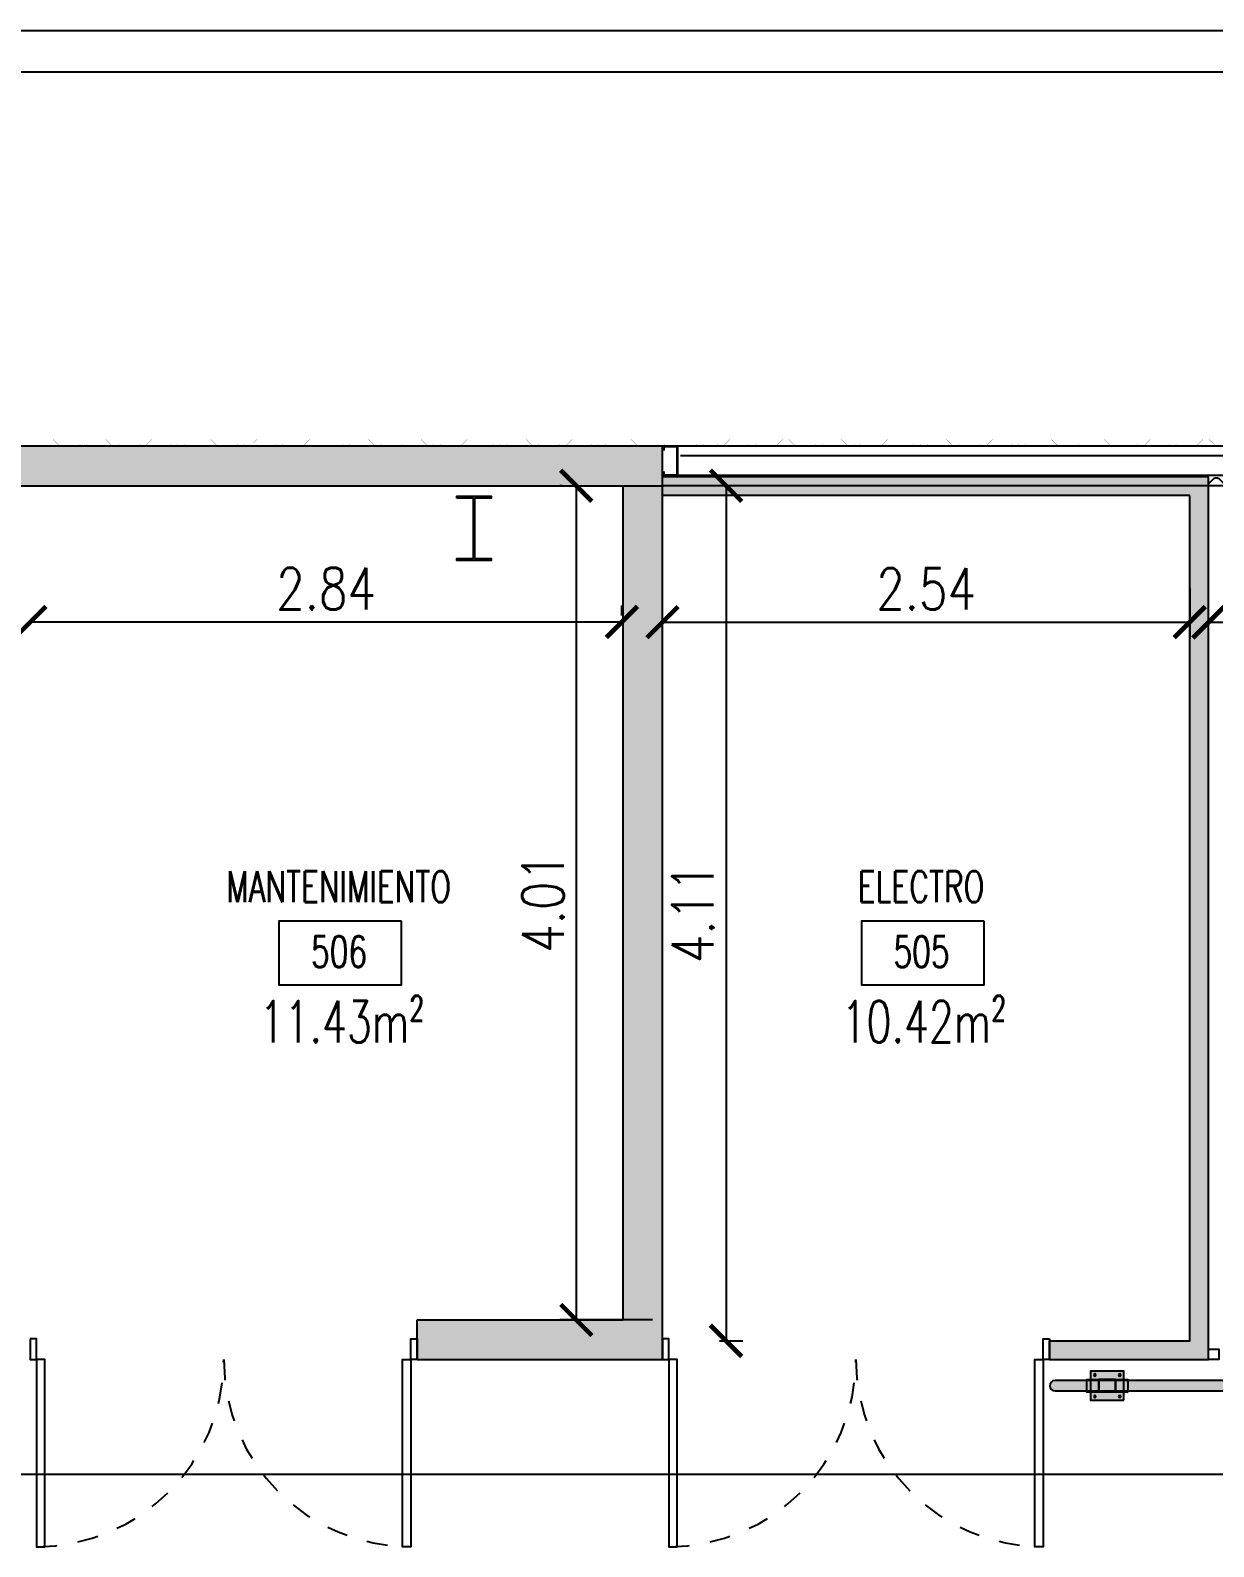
# Model space of a CAD drawing. Header units: millimetres. Extents: x -129 to 3172, y -143 to 919.
# Drawn here: x -44.57 to -38.88, y 36.49 to 43.78 of the extents above; entities that cross this region are included whole.
import ezdxf
from ezdxf.enums import TextEntityAlignment as Align

# ---------------------------------------------------------------- set-up
doc = ezdxf.new("R2010")
doc.units = ezdxf.units.MM
doc.header["$LTSCALE"] = 0.1
doc.linetypes.add('DASHED', pattern=[0.75, 0.5, -0.25])
doc.linetypes.add('HIDDEN', pattern=[9.525, 6.35, -3.175])
for name, color, linetype in [('A-CHAPA ACANALADA', 8, 'Continuous'), ('A-CHAPA TRAPEZOIDAL', 3, 'Continuous'), ('A-MURO BLOCK', 4, 'Continuous'), ('A-TABIQUE PRY', 2, 'Continuous'), ('A-VISTAS', 251, 'Continuous'), ('C-METALICA', 8, 'Continuous'), ('D-PARACHOQUE', 8, 'Continuous'), ('H-HATCH MURO', 252, 'Continuous'), ('MET-COLUMNA METALICA', 3, 'Continuous'), ('MET-CORREAS DE CV', 1, 'Continuous'), ('MET-LANA VIDRIO', 8, 'Continuous'), ('R-CUADRO REF', 1, 'Continuous'), ('R-NOMBRE LOCAL', 7, 'Continuous'), ('RLV-CORDONES', 2, 'Continuous'), ('zA-COTAS', 1, 'Continuous'), ('zA-TXT SUPS', 2, 'Continuous')]:
    doc.layers.add(name, color=color, linetype=linetype)
doc.styles.add('ROMANS', font='ROMANS.SHX', dxfattribs={"width": 0.8, "height": 0.2})
doc.styles.add('VAUX', font='romans.shx', dxfattribs={"width": 0.85})
doc.linetypes.add('REFERENCIAL CORTE TRANSVERSAL WM$0$BATTING', pattern='A,0.00254,-2.54,[134,ltypeshp.shx,S=2.54,R=0,X=-2.54,Y=0],-5.08,[134,ltypeshp.shx,S=2.54,R=180,X=2.54,Y=0],-2.54', length=10.16254)
doc.dimstyles.new('COTA 1-125', dxfattribs={"dimtxt": 0.2, "dimasz": 0.15, "dimexe": 0.08, "dimexo": 0.08, "dimgap": 0.06, "dimtad": 1, "dimzin": 0, "dimdsep": 46, "dimtxsty": 'ROMANS', "dimblk": 'ARCHTICK', "dimcen": 0, "dimclrd": 256, "dimclre": 8, "dimclrt": 3, "dimadec": 0, "dimazin": 0, "dimtfac": 1, "dimtofl": 0, "dimtmove": 0, "dimatfit": 3, "dimldrblk": 'ARCHTICK', "dimfxl": 1, "dimtolj": 1, "dimtzin": 0, "dimlwd": -1, "dimlwe": -1, "dimarcsym": 0})

# ---------------------------------------------------------------- blocks, each defined once
blk = doc.blocks.new('CMETP')
at = {"layer": 'MET-COLUMNA METALICA'}
blk.add_hatch(color=256, dxfattribs=at).paths.add_polyline_path([(-0.0825, 0), (-0.0825, 0.0097), (-0.0073, 0.0097, 0.414214), (-0.0029, 0.0141), (-0.0029, 0.2958, 0.414214), (-0.0073, 0.3002), (-0.0825, 0.3002), (-0.0825, 0.31), (0.0825, 0.31), (0.0825, 0.3002), (0.0073, 0.3002, 0.414214), (0.0029, 0.2958), (0.0029, 0.0141, 0.414214), (0.0073, 0.0097), (0.0825, 0.0097), (0.0825, 0)])
blk.add_lwpolyline([(0.0825, 0.3002), (0.0825, 0.31), (-0.0825, 0.31), (-0.0825, 0.3002), (-0.0073, 0.3002, -0.414214), (-0.0029, 0.2958), (-0.0029, 0.0141, -0.414214), (-0.0073, 0.0097), (-0.0825, 0.0097), (-0.0825, 0), (0.0825, 0), (0.0825, 0.0097), (0.0073, 0.0097, -0.414214), (0.0029, 0.0141), (0.0029, 0.2958, -0.414214), (0.0073, 0.3002)], format="xyb", close=True, dxfattribs=at)
blk = doc.blocks.new('N Local')
at = {"layer": 'R-CUADRO REF'}
blk.add_lwpolyline([(6337.1934, -934.8286), (6337.93, -934.8286), (6337.93, -935.2124), (6337.1934, -935.2124)], close=True, dxfattribs=at)
at = {"layer": 'R-CUADRO REF', "lineweight": 0, "style": 'VAUX', "width": 0.85}
blk.add_attdef('NUMERO', text='', height=0.1823, dxfattribs=at).set_placement((6337.5847, -935.1061), align=Align.CENTER)
at = {"layer": 'R-NOMBRE LOCAL', "lineweight": 0, "style": 'VAUX', "width": 0.85}
for p in [(6337.5718, -934.4549), (6337.5718, -934.7149)]:
    blk.add_attdef('NOMBRE', text='', height=0.1823, dxfattribs=at).set_placement(p, align=Align.CENTER)
blk = doc.blocks.new('P-180')
at = {"layer": 'C-METALICA'}
for points in [[(0.03, 0.1), (0.03, 1), (0.07, 1), (0.07, 0.1)], [(1.83, 0.1), (1.83, 1), (1.79, 1), (1.79, 0.1)], [(0, 0), (0, 0.1), (0.03, 0.1), (0.03, 0)], [(1.86, 0), (1.86, 0.1), (1.83, 0.1), (1.83, 0)]]:
    blk.add_lwpolyline(points, close=True, dxfattribs=at)
at = {"layer": 'C-METALICA', "color": 8, "linetype": 'DASHED'}
for centre, start, end in [((0.03, 0.1), 0, 90), ((1.83, 0.1), 90, 180)]:
    blk.add_arc(centre, 0.9, start, end, dxfattribs=at)
blk = doc.blocks.new('PLT - Parachoque pie')
at = {"layer": 'D-PARACHOQUE'}
blk.add_hatch(color=254, dxfattribs=at).paths.add_polyline_path([(0, 0.16), (0.14, 0.16), (0.14, 0), (0, 0)])
h = blk.add_hatch(color=253, dxfattribs=at)
h.paths.add_polyline_path([(0.041, 0.18), (0.099, 0.18), (0.099, 0.12), (0.041, 0.12)])
h.paths.add_polyline_path([(0.04, 0.12), (0.1, 0.12), (0.1, 0.04), (0.04, 0.04)])
h.paths.add_polyline_path([(0.041, 0.04), (0.099, 0.04), (0.099, -0.02), (0.041, -0.02)])
for points in [[(0, 0.16), (0.14, 0.16), (0.14, 0), (0, 0)], [(0.041, 0.18), (0.099, 0.18), (0.099, 0.12), (0.041, 0.12)], [(0.04, 0.12), (0.1, 0.12), (0.1, 0.04), (0.04, 0.04)], [(0.041, 0.04), (0.099, 0.04), (0.099, -0.02), (0.041, -0.02)]]:
    blk.add_lwpolyline(points, close=True, dxfattribs=at)
for centre in [(0.0184, 0.1398, -0.0122), (0.1216, 0.1398, -0.0122), (0.0184, 0.0202, -0.0122), (0.1216, 0.0202, -0.0122)]:
    blk.add_circle(centre, 0.00498, dxfattribs=at)
blk = doc.blocks.new('_ARCHTICK')
at = {"color": 0, "linetype": 'ByBlock', "const_width": 0.15}
blk.add_lwpolyline([(-0.5, -0.5), (0.5, 0.5)], dxfattribs=at)
blk = doc.blocks.new('*D386')
at = {"layer": 'Defpoints', "color": 0, "transparency": 16777216}
for p in [(-44.5688, 40.933, -0.0219), (-41.7243, 40.933), (-41.7243, 40.8846, 0.0017)]:
    blk.add_point(p, dxfattribs=at)
at = {"layer": 'zA-COTAS', "color": 8, "linetype": 'HIDDEN', "transparency": 16777216}
blk.add_line((-41.7243, 40.9646), (-41.7243, 41.013), dxfattribs=at)
at = {"layer": 'zA-COTAS', "transparency": 16777216}
blk.add_line((-44.5688, 40.933), (-41.7243, 40.933), dxfattribs=at)
at = {"layer": 'zA-COTAS', "transparency": 16777216, "xscale": 0.15, "yscale": 0.15, "zscale": 0.15, "rotation": 180}
blk.add_blockref('_ARCHTICK', (-44.5688, 40.933), dxfattribs=at)
at = {"layer": 'zA-COTAS', "transparency": 16777216, "xscale": 0.15, "yscale": 0.15, "zscale": 0.15}
blk.add_blockref('_ARCHTICK', (-41.7243, 40.933), dxfattribs=at)
at = {"layer": 'zA-COTAS', "color": 3, "transparency": 16777216, "insert": (-43.1465, 41.093), "char_height": 0.2, "attachment_point": 5, "style": 'ROMANS'}
blk.add_mtext('\\A1;2.84', dxfattribs=at)
blk = doc.blocks.new('*D387')
at = {"layer": 'Defpoints', "color": 0, "transparency": 16777216}
for p in [(-38.9938, 41.1778, -0.0132), (-41.5288, 40.9323, -0.0219), (-38.9938, 40.9323)]:
    blk.add_point(p, dxfattribs=at)
at = {"layer": 'zA-COTAS', "color": 8, "linetype": 'HIDDEN', "transparency": 16777216}
blk.add_line((-38.9938, 41.0978), (-38.9938, 40.8523), dxfattribs=at)
at = {"layer": 'zA-COTAS', "transparency": 16777216}
blk.add_line((-41.5288, 40.9323), (-38.9938, 40.9323), dxfattribs=at)
at = {"layer": 'zA-COTAS', "transparency": 16777216, "xscale": 0.15, "yscale": 0.15, "zscale": 0.15, "rotation": 180}
blk.add_blockref('_ARCHTICK', (-41.5288, 40.9323), dxfattribs=at)
at = {"layer": 'zA-COTAS', "transparency": 16777216, "xscale": 0.15, "yscale": 0.15, "zscale": 0.15}
blk.add_blockref('_ARCHTICK', (-38.9938, 40.9323), dxfattribs=at)
at = {"layer": 'zA-COTAS', "color": 3, "transparency": 16777216, "insert": (-40.2613, 41.0923), "char_height": 0.2, "attachment_point": 5, "style": 'ROMANS'}
blk.add_mtext('\\A1;2.54', dxfattribs=at)
blk = doc.blocks.new('*D388')
at = {"layer": 'Defpoints', "color": 0, "transparency": 16777216}
for p in [(-35.3788, 41.5131, -0.0219), (-35.3788, 40.9314), (-38.9038, 40.582, -0.0132)]:
    blk.add_point(p, dxfattribs=at)
at = {"layer": 'zA-COTAS', "color": 8, "linetype": 'HIDDEN', "transparency": 16777216}
for p, q in [((-35.3788, 41.4331), (-35.3788, 40.8514)), ((-38.9038, 40.662), (-38.9038, 41.0114))]:
    blk.add_line(p, q, dxfattribs=at)
at = {"layer": 'zA-COTAS', "transparency": 16777216}
blk.add_line((-38.9038, 40.9314), (-35.3788, 40.9314), dxfattribs=at)
at = {"layer": 'zA-COTAS', "transparency": 16777216, "xscale": 0.15, "yscale": 0.15, "zscale": 0.15, "rotation": 180}
blk.add_blockref('_ARCHTICK', (-38.9038, 40.9314), dxfattribs=at)
at = {"layer": 'zA-COTAS', "transparency": 16777216, "xscale": 0.15, "yscale": 0.15, "zscale": 0.15}
blk.add_blockref('_ARCHTICK', (-35.3788, 40.9314), dxfattribs=at)
at = {"layer": 'zA-COTAS', "color": 3, "transparency": 16777216, "insert": (-37.1413, 41.0914), "char_height": 0.2, "attachment_point": 5, "style": 'ROMANS'}
blk.add_mtext('\\A1;3.52', dxfattribs=at)
blk = doc.blocks.new('*D415')
at = {"layer": 'Defpoints', "color": 0, "transparency": 16777216}
for p in [(-41.9308, 41.5881, -0.003), (-41.9435, 37.5766), (-41.4964, 37.5766, -0.003)]:
    blk.add_point(p, dxfattribs=at)
at = {"layer": 'zA-COTAS', "color": 8, "linetype": 'HIDDEN', "transparency": 16777216}
for p, q in [((-42.0108, 41.5881), (-42.0235, 41.5881)), ((-41.5764, 37.5766), (-42.0235, 37.5766))]:
    blk.add_line(p, q, dxfattribs=at)
at = {"layer": 'zA-COTAS', "transparency": 16777216}
blk.add_line((-41.9435, 41.5881), (-41.9435, 37.5766), dxfattribs=at)
at = {"layer": 'zA-COTAS', "transparency": 16777216, "xscale": 0.15, "yscale": 0.15, "zscale": 0.15}
for p, rotation in [((-41.9435, 41.5881), 90), ((-41.9435, 37.5766), 270)]:
    blk.add_blockref('_ARCHTICK', p, dxfattribs=dict(at, rotation=rotation))
at = {"layer": 'zA-COTAS', "color": 3, "transparency": 16777216, "insert": (-42.1035, 39.5823), "char_height": 0.2, "attachment_point": 5, "rotation": 90, "style": 'ROMANS'}
blk.add_mtext('\\A1;4.01', dxfattribs=at)
blk = doc.blocks.new('*D416')
at = {"layer": 'Defpoints', "color": 0, "transparency": 16777216}
for p in [(-41.2107, 41.5881, -0.0117), (-41.335, 37.4766, -0.0117), (-41.2234, 37.4766)]:
    blk.add_point(p, dxfattribs=at)
at = {"layer": 'zA-COTAS', "color": 8, "linetype": 'HIDDEN', "transparency": 16777216}
for p, q in [((-41.2907, 41.5881), (-41.3034, 41.5881)), ((-41.255, 37.4766), (-41.1434, 37.4766))]:
    blk.add_line(p, q, dxfattribs=at)
at = {"layer": 'zA-COTAS', "transparency": 16777216}
blk.add_line((-41.2234, 41.5881), (-41.2234, 37.4766), dxfattribs=at)
at = {"layer": 'zA-COTAS', "transparency": 16777216, "xscale": 0.15, "yscale": 0.15, "zscale": 0.15}
for p, rotation in [((-41.2234, 41.5881), 90), ((-41.2234, 37.4766), 270)]:
    blk.add_blockref('_ARCHTICK', p, dxfattribs=dict(at, rotation=rotation))
at = {"layer": 'zA-COTAS', "color": 3, "transparency": 16777216, "insert": (-41.3834, 39.5323), "char_height": 0.2, "attachment_point": 5, "rotation": 90, "style": 'ROMANS'}
blk.add_mtext('\\A1;4.11', dxfattribs=at)
blk = doc.blocks.new('*D427')
at = {"layer": 'Defpoints', "color": 0, "transparency": 16777216}
for p in [(-48.9765, 37.1029), (-26.423, 37.1029, 0.0194), (-26.423, 36.8349)]:
    blk.add_point(p, dxfattribs=at)
at = {"layer": 'zA-COTAS', "color": 8, "linetype": 'HIDDEN', "transparency": 16777216}
for p, q in [((-48.9765, 37.0229), (-48.9765, 36.7549)), ((-26.423, 37.0229), (-26.423, 36.7549))]:
    blk.add_line(p, q, dxfattribs=at)
at = {"layer": 'zA-COTAS', "transparency": 16777216}
blk.add_line((-48.9765, 36.8349), (-26.423, 36.8349), dxfattribs=at)
at = {"layer": 'zA-COTAS', "transparency": 16777216, "xscale": 0.15, "yscale": 0.15, "zscale": 0.15, "rotation": 180}
blk.add_blockref('_ARCHTICK', (-48.9765, 36.8349), dxfattribs=at)
at = {"layer": 'zA-COTAS', "transparency": 16777216, "xscale": 0.15, "yscale": 0.15, "zscale": 0.15}
blk.add_blockref('_ARCHTICK', (-26.423, 36.8349), dxfattribs=at)
at = {"layer": 'zA-COTAS', "color": 3, "transparency": 16777216, "insert": (-37.6997, 36.9949), "char_height": 0.2, "attachment_point": 5, "style": 'ROMANS'}
blk.add_mtext('\\A1;22.55', dxfattribs=at)

msp = doc.modelspace()

# ---------------------------------------------------------------- hatches: boundary and pattern name
at = {"layer": 'D-PARACHOQUE'}
h = msp.add_hatch(color=253, dxfattribs=at)
edge = h.paths.add_edge_path()
edge.add_arc((-39.6417, 37.2605), 0.025, 90, 270)
edge.add_line((-39.6417, 37.2355), (-37.0577, 37.2355))
edge.add_arc((-37.0577, 37.2605), 0.025, 270, 450)
edge.add_line((-37.0577, 37.2855), (-39.6417, 37.2855))
at = {"layer": 'H-HATCH MURO'}
for points in [[(-41.5288, 41.5881), (-41.5288, 41.778), (-44.7588, 41.778), (-44.7588, 41.588)], [(-38.9038, 41.6306), (-41.5288, 41.6306), (-41.5288, 41.5406), (-38.9038, 41.5406)]]:
    msp.add_hatch(color=256, dxfattribs=at).paths.add_polyline_path(points)
h = msp.add_hatch(color=256, dxfattribs=at)
h.paths.add_polyline_path([(-41.5288, 41.5881), (-41.7188, 41.5881), (-41.7188, 41.3831), (-41.5288, 41.3831)])
h.paths.add_polyline_path([(-41.5288, 41.3831), (-41.7188, 41.3831), (-41.7188, 37.5766), (-42.7088, 37.5766), (-42.4351, 37.4187), (-41.5288, 37.3866)])
h.paths.add_polyline_path([(-42.7088, 37.5766), (-42.7088, 37.3866), (-42.4351, 37.4187)], flags=17)
h.paths.add_polyline_path([(-42.4351, 37.4187), (-42.7088, 37.3866), (-42.4351, 37.3869)], flags=16)
h.paths.add_polyline_path([(-41.5288, 37.3866), (-42.4351, 37.4187), (-42.4351, 37.3869)], flags=17)
h = msp.add_hatch(color=256, dxfattribs=at)
h.paths.add_polyline_path([(-38.9038, 41.5881), (-38.9938, 41.5881), (-38.9938, 41.3825), (-38.9038, 41.3825)])
h.paths.add_polyline_path([(-38.9038, 41.3825), (-38.9938, 41.3825), (-38.9938, 37.4766), (-38.9038, 37.3866)])
h.paths.add_polyline_path([(-38.9938, 37.4766), (-39.6688, 37.4766), (-39.6688, 37.3866), (-38.9038, 37.3866)])

# ---------------------------------------------------------------- linework, layer by layer
at = {"layer": 'A-CHAPA ACANALADA'}
msp.add_lwpolyline([(-38.5671, 41.6242), (-38.5674, 41.6242, 0.181707), (-38.5843, 41.6178), (-38.5983, 41.6038, -0.414214), (-38.6358, 41.6038), (-38.6499, 41.6178, 0.414214), (-38.6843, 41.6178), (-38.6983, 41.6038, -0.414214), (-38.7358, 41.6038), (-38.7499, 41.6178, 0.414214), (-38.7829, 41.6178), (-38.797, 41.6038, -0.414214), (-38.8345, 41.6038), (-38.8485, 41.6178, 0.414214), (-38.8829, 41.6178), (-38.897, 41.6038, -0.079678), (-38.9038, 41.5989, -0.079678)], format="xyb", dxfattribs=at)
at = {"layer": 'A-CHAPA TRAPEZOIDAL'}
for points in [[(-44.2647, 41.7828, 0.0006, 0.0006, 0), (-44.2947, 41.7828, 0.0006, 0.0006, 0), (-44.2987, 41.7868, 0.0006, 0.0006, 0), (-44.3292, 41.7868, 0.0006, 0.0006, 0), (-44.3332, 41.7828, 0.0006, 0.0006, 0), (-44.3632, 41.7828, 0.0006, 0.0006, 0), (-44.3672, 41.7868, 0.0006, 0.0006, 0), (-44.3972, 41.7868, 0.0006, 0.0006, 0), (-44.4012, 41.7828, 0.0006, 0.0006, 0), (-44.4312, 41.7828, 0.0006, 0.0006, 0), (-44.4595, 41.8111, 0.0006, 0.0006, 0), (-44.4895, 41.8111, 0.0006, 0.0006, 0), (-44.5178, 41.7828, 0.0006, 0.0006, 0), (-44.5478, 41.7828, 0.0006, 0.0006, 0), (-44.5518, 41.7868, 0.0006, 0.0006, 0), (-44.5818, 41.7868, 0.0006, 0.0006, 0)], [(-42.7487, 41.7828, 0.0006, 0.0006, 0), (-42.7787, 41.7828, 0.0006, 0.0006, 0), (-42.7827, 41.7868, 0.0006, 0.0006, 0), (-42.8132, 41.7868, 0.0006, 0.0006, 0), (-42.8172, 41.7828, 0.0006, 0.0006, 0), (-42.8472, 41.7828, 0.0006, 0.0006, 0), (-42.8512, 41.7868, 0.0006, 0.0006, 0), (-42.8812, 41.7868, 0.0006, 0.0006, 0), (-42.8852, 41.7828, 0.0006, 0.0006, 0), (-42.9152, 41.7828, 0.0006, 0.0006, 0), (-42.9435, 41.8111, 0.0006, 0.0006, 0), (-42.9735, 41.8111, 0.0006, 0.0006, 0), (-43.0018, 41.7828, 0.0006, 0.0006, 0), (-43.0318, 41.7828, 0.0006, 0.0006, 0), (-43.0358, 41.7868, 0.0006, 0.0006, 0), (-43.0658, 41.7868, 0.0006, 0.0006, 0), (-43.0698, 41.7828, 0.0006, 0.0006, 0), (-43.0998, 41.7828, 0.0006, 0.0006, 0), (-43.1038, 41.7868, 0.0006, 0.0006, 0), (-43.1338, 41.7868, 0.0006, 0.0006, 0), (-43.1378, 41.7828, 0.0006, 0.0006, 0), (-43.1678, 41.7828, 0.0006, 0.0006, 0), (-43.1961, 41.8111, 0.0006, 0.0006, 0), (-43.2261, 41.8111, 0.0006, 0.0006, 0), (-43.2544, 41.7828, 0.0006, 0.0006, 0), (-43.2844, 41.7828, 0.0006, 0.0006, 0), (-43.2884, 41.7868, 0.0006, 0.0006, 0), (-43.3184, 41.7868, 0.0006, 0.0006, 0), (-43.3224, 41.7828, 0.0006, 0.0006, 0), (-43.3524, 41.7828, 0.0006, 0.0006, 0), (-43.3564, 41.7868, 0.0006, 0.0006, 0), (-43.3864, 41.7868, 0.0006, 0.0006, 0), (-43.3904, 41.7828, 0.0006, 0.0006, 0), (-43.4204, 41.7828, 0.0006, 0.0006, 0), (-43.4487, 41.8111, 0.0006, 0.0006, 0), (-43.4787, 41.8111, 0.0006, 0.0006, 0), (-43.5069, 41.7828, 0.0006, 0.0006, 0), (-43.5369, 41.7828, 0.0006, 0.0006, 0), (-43.5409, 41.7868, 0.0006, 0.0006, 0), (-43.5709, 41.7868, 0.0006, 0.0006, 0), (-43.5749, 41.7828, 0.0006, 0.0006, 0), (-43.6049, 41.7828, 0.0006, 0.0006, 0), (-43.6089, 41.7868, 0.0006, 0.0006, 0), (-43.6389, 41.7868, 0.0006, 0.0006, 0), (-43.6429, 41.7828, 0.0006, 0.0006, 0), (-43.6729, 41.7828, 0.0006, 0.0006, 0), (-43.7012, 41.8111, 0.0006, 0.0006, 0), (-43.7312, 41.8111, 0.0006, 0.0006, 0), (-43.7595, 41.7828, 0.0006, 0.0006, 0), (-43.7895, 41.7828, 0.0006, 0.0006, 0), (-43.7935, 41.7868, 0.0006, 0.0006, 0), (-43.8235, 41.7868, 0.0006, 0.0006, 0), (-43.8275, 41.7828, 0.0006, 0.0006, 0), (-43.8575, 41.7828, 0.0006, 0.0006, 0), (-43.8615, 41.7868, 0.0006, 0.0006, 0), (-43.8915, 41.7868, 0.0006, 0.0006, 0), (-43.8955, 41.7828, 0.0006, 0.0006, 0), (-43.9255, 41.7828, 0.0006, 0.0006, 0), (-43.9538, 41.8111, 0.0006, 0.0006, 0), (-43.9838, 41.8111, 0.0006, 0.0006, 0), (-44.0121, 41.7828, 0.0006, 0.0006, 0), (-44.0421, 41.7828, 0.0006, 0.0006, 0), (-44.0461, 41.7868, 0.0006, 0.0006, 0), (-44.0761, 41.7868, 0.0006, 0.0006, 0), (-44.0801, 41.7828, 0.0006, 0.0006, 0), (-44.1101, 41.7828, 0.0006, 0.0006, 0), (-44.1141, 41.7868, 0.0006, 0.0006, 0), (-44.1441, 41.7868, 0.0006, 0.0006, 0), (-44.1481, 41.7828, 0.0006, 0.0006, 0), (-44.1781, 41.7828, 0.0006, 0.0006, 0), (-44.2064, 41.8111, 0.0006, 0.0006, 0), (-44.2364, 41.8111, 0.0006, 0.0006, 0), (-44.2647, 41.7828, 0, 0, 0)], [(-41.2327, 41.7828, 0.0006, 0.0006, 0), (-41.2627, 41.7828, 0.0006, 0.0006, 0), (-41.2667, 41.7868, 0.0006, 0.0006, 0), (-41.2973, 41.7868, 0.0006, 0.0006, 0), (-41.3013, 41.7828, 0.0006, 0.0006, 0), (-41.3313, 41.7828, 0.0006, 0.0006, 0), (-41.3353, 41.7868, 0.0006, 0.0006, 0), (-41.3653, 41.7868, 0.0006, 0.0006, 0), (-41.3693, 41.7828, 0.0006, 0.0006, 0), (-41.3993, 41.7828, 0.0006, 0.0006, 0), (-41.4275, 41.8111, 0.0006, 0.0006, 0), (-41.4575, 41.8111, 0.0006, 0.0006, 0), (-41.4858, 41.7828, 0.0006, 0.0006, 0), (-41.5158, 41.7828, 0.0006, 0.0006, 0), (-41.5198, 41.7868, 0.0006, 0.0006, 0), (-41.5498, 41.7868, 0.0006, 0.0006, 0), (-41.5538, 41.7828, 0.0006, 0.0006, 0), (-41.5838, 41.7828, 0.0006, 0.0006, 0), (-41.5878, 41.7868, 0.0006, 0.0006, 0), (-41.6178, 41.7868, 0.0006, 0.0006, 0), (-41.6218, 41.7828, 0.0006, 0.0006, 0), (-41.6518, 41.7828, 0.0006, 0.0006, 0), (-41.6801, 41.8111, 0.0006, 0.0006, 0), (-41.7101, 41.8111, 0.0006, 0.0006, 0), (-41.7384, 41.7828, 0.0006, 0.0006, 0), (-41.7684, 41.7828, 0.0006, 0.0006, 0), (-41.7724, 41.7868, 0.0006, 0.0006, 0), (-41.8024, 41.7868, 0.0006, 0.0006, 0), (-41.8064, 41.7828, 0.0006, 0.0006, 0), (-41.8364, 41.7828, 0.0006, 0.0006, 0), (-41.8404, 41.7868, 0.0006, 0.0006, 0), (-41.8704, 41.7868, 0.0006, 0.0006, 0), (-41.8744, 41.7828, 0.0006, 0.0006, 0), (-41.9044, 41.7828, 0.0006, 0.0006, 0), (-41.9327, 41.8111, 0.0006, 0.0006, 0), (-41.9627, 41.8111, 0.0006, 0.0006, 0), (-41.991, 41.7828, 0.0006, 0.0006, 0), (-42.021, 41.7828, 0.0006, 0.0006, 0), (-42.025, 41.7868, 0.0006, 0.0006, 0), (-42.055, 41.7868, 0.0006, 0.0006, 0), (-42.059, 41.7828, 0.0006, 0.0006, 0), (-42.089, 41.7828, 0.0006, 0.0006, 0), (-42.093, 41.7868, 0.0006, 0.0006, 0), (-42.123, 41.7868, 0.0006, 0.0006, 0), (-42.127, 41.7828, 0.0006, 0.0006, 0), (-42.157, 41.7828, 0.0006, 0.0006, 0), (-42.1852, 41.8111, 0.0006, 0.0006, 0), (-42.2152, 41.8111, 0.0006, 0.0006, 0), (-42.2435, 41.7828, 0.0006, 0.0006, 0), (-42.2735, 41.7828, 0.0006, 0.0006, 0), (-42.2775, 41.7868, 0.0006, 0.0006, 0), (-42.3075, 41.7868, 0.0006, 0.0006, 0), (-42.3115, 41.7828, 0.0006, 0.0006, 0), (-42.3415, 41.7828, 0.0006, 0.0006, 0), (-42.3455, 41.7868, 0.0006, 0.0006, 0), (-42.3755, 41.7868, 0.0006, 0.0006, 0), (-42.3795, 41.7828, 0.0006, 0.0006, 0), (-42.4095, 41.7828, 0.0006, 0.0006, 0), (-42.4378, 41.8111, 0.0006, 0.0006, 0), (-42.4678, 41.8111, 0.0006, 0.0006, 0), (-42.4961, 41.7828, 0.0006, 0.0006, 0), (-42.5261, 41.7828, 0.0006, 0.0006, 0), (-42.5301, 41.7868, 0.0006, 0.0006, 0), (-42.5601, 41.7868, 0.0006, 0.0006, 0), (-42.5641, 41.7828, 0.0006, 0.0006, 0), (-42.5941, 41.7828, 0.0006, 0.0006, 0), (-42.5981, 41.7868, 0.0006, 0.0006, 0), (-42.6281, 41.7868, 0.0006, 0.0006, 0), (-42.6321, 41.7828, 0.0006, 0.0006, 0), (-42.6621, 41.7828, 0.0006, 0.0006, 0), (-42.6904, 41.8111, 0.0006, 0.0006, 0), (-42.7204, 41.8111, 0.0006, 0.0006, 0), (-42.7487, 41.7828, 0, 0, 0)], [(-40.2109, 41.7943, 0.0006, 0.0006, 0), (-40.2224, 41.7828, 0.0006, 0.0006, 0), (-40.2524, 41.7828, 0.0006, 0.0006, 0), (-40.2564, 41.7868, 0.0006, 0.0006, 0), (-40.2864, 41.7868, 0.0006, 0.0006, 0), (-40.2904, 41.7828, 0.0006, 0.0006, 0), (-40.3204, 41.7828, 0.0006, 0.0006, 0), (-40.3244, 41.7868, 0.0006, 0.0006, 0), (-40.3544, 41.7868, 0.0006, 0.0006, 0), (-40.3584, 41.7828, 0.0006, 0.0006, 0), (-40.3884, 41.7828, 0.0006, 0.0006, 0), (-40.4167, 41.8111, 0.0006, 0.0006, 0), (-40.4467, 41.8111, 0.0006, 0.0006, 0), (-40.475, 41.7828, 0.0006, 0.0006, 0), (-40.505, 41.7828, 0.0006, 0.0006, 0), (-40.509, 41.7868, 0.0006, 0.0006, 0), (-40.539, 41.7868, 0.0006, 0.0006, 0), (-40.543, 41.7828, 0.0006, 0.0006, 0), (-40.573, 41.7828, 0.0006, 0.0006, 0), (-40.577, 41.7868, 0.0006, 0.0006, 0), (-40.607, 41.7868, 0.0006, 0.0006, 0), (-40.611, 41.7828, 0.0006, 0.0006, 0), (-40.641, 41.7828, 0.0006, 0.0006, 0), (-40.6693, 41.8111, 0.0006, 0.0006, 0), (-40.6993, 41.8111, 0.0006, 0.0006, 0), (-40.7276, 41.7828, 0.0006, 0.0006, 0), (-40.7576, 41.7828, 0.0006, 0.0006, 0), (-40.7616, 41.7868, 0.0006, 0.0006, 0), (-40.7916, 41.7868, 0.0006, 0.0006, 0), (-40.7956, 41.7828, 0.0006, 0.0006, 0), (-40.8256, 41.7828, 0.0006, 0.0006, 0), (-40.8296, 41.7868, 0.0006, 0.0006, 0), (-40.8596, 41.7868, 0.0006, 0.0006, 0), (-40.8636, 41.7828, 0.0006, 0.0006, 0), (-40.8936, 41.7828, 0.0006, 0.0006, 0), (-40.9218, 41.8111, 0.0006, 0.0006, 0), (-40.9518, 41.8111, 0.0006, 0.0006, 0), (-40.9801, 41.7828, 0.0006, 0.0006, 0), (-41.0101, 41.7828, 0.0006, 0.0006, 0), (-41.0141, 41.7868, 0.0006, 0.0006, 0), (-41.0441, 41.7868, 0.0006, 0.0006, 0), (-41.0481, 41.7828, 0.0006, 0.0006, 0), (-41.0781, 41.7828, 0.0006, 0.0006, 0), (-41.0821, 41.7868, 0.0006, 0.0006, 0), (-41.1121, 41.7868, 0.0006, 0.0006, 0), (-41.1161, 41.7828, 0.0006, 0.0006, 0), (-41.1461, 41.7828, 0.0006, 0.0006, 0), (-41.1744, 41.8111, 0.0006, 0.0006, 0), (-41.2044, 41.8111, 0.0006, 0.0006, 0), (-41.2327, 41.7828, 0, 0, 0)], [(-39.4641, 41.7828, 0.0006, 0.0006, 0), (-39.4941, 41.7828, 0.0006, 0.0006, 0), (-39.4981, 41.7868, 0.0006, 0.0006, 0), (-39.5287, 41.7868, 0.0006, 0.0006, 0), (-39.5327, 41.7828, 0.0006, 0.0006, 0), (-39.5627, 41.7828, 0.0006, 0.0006, 0), (-39.5667, 41.7868, 0.0006, 0.0006, 0), (-39.5967, 41.7868, 0.0006, 0.0006, 0), (-39.6007, 41.7828, 0.0006, 0.0006, 0), (-39.6307, 41.7828, 0.0006, 0.0006, 0), (-39.659, 41.8111, 0.0006, 0.0006, 0), (-39.689, 41.8111, 0.0006, 0.0006, 0), (-39.7173, 41.7828, 0.0006, 0.0006, 0), (-39.7473, 41.7828, 0.0006, 0.0006, 0), (-39.7513, 41.7868, 0.0006, 0.0006, 0), (-39.7813, 41.7868, 0.0006, 0.0006, 0), (-39.7853, 41.7828, 0.0006, 0.0006, 0), (-39.8153, 41.7828, 0.0006, 0.0006, 0), (-39.8193, 41.7868, 0.0006, 0.0006, 0), (-39.8493, 41.7868, 0.0006, 0.0006, 0), (-39.8533, 41.7828, 0.0006, 0.0006, 0), (-39.8833, 41.7828, 0.0006, 0.0006, 0), (-39.9116, 41.8111, 0.0006, 0.0006, 0), (-39.9416, 41.8111, 0.0006, 0.0006, 0), (-39.9698, 41.7828, 0.0006, 0.0006, 0), (-39.9998, 41.7828, 0.0006, 0.0006, 0), (-40.0038, 41.7868, 0.0006, 0.0006, 0), (-40.0338, 41.7868, 0.0006, 0.0006, 0), (-40.0378, 41.7828, 0.0006, 0.0006, 0), (-40.0678, 41.7828, 0.0006, 0.0006, 0), (-40.0718, 41.7868, 0.0006, 0.0006, 0), (-40.1018, 41.7868, 0.0006, 0.0006, 0), (-40.1058, 41.7828, 0.0006, 0.0006, 0), (-40.1358, 41.7828, 0.0006, 0.0006, 0), (-40.1641, 41.8111, 0.0006, 0.0006, 0), (-40.1941, 41.8111, 0.0006, 0.0006, 0), (-40.2224, 41.7828, 0.0006, 0.0006, 0), (-40.2524, 41.7828, 0.0006, 0.0006, 0), (-40.2564, 41.7868, 0.0006, 0.0006, 0), (-40.2864, 41.7868, 0.0006, 0.0006, 0), (-40.2904, 41.7828, 0.0006, 0.0006, 0), (-40.3204, 41.7828, 0.0006, 0.0006, 0), (-40.3244, 41.7868, 0.0006, 0.0006, 0), (-40.3544, 41.7868, 0.0006, 0.0006, 0), (-40.3584, 41.7828, 0.0006, 0.0006, 0), (-40.3884, 41.7828, 0.0006, 0.0006, 0), (-40.4167, 41.8111, 0.0006, 0.0006, 0), (-40.4467, 41.8111, 0.0006, 0.0006, 0), (-40.475, 41.7828, 0.0006, 0.0006, 0), (-40.505, 41.7828, 0.0006, 0.0006, 0), (-40.509, 41.7868, 0.0006, 0.0006, 0), (-40.539, 41.7868, 0.0006, 0.0006, 0), (-40.543, 41.7828, 0.0006, 0.0006, 0), (-40.573, 41.7828, 0.0006, 0.0006, 0), (-40.577, 41.7868, 0.0006, 0.0006, 0), (-40.607, 41.7868, 0.0006, 0.0006, 0), (-40.611, 41.7828, 0.0006, 0.0006, 0), (-40.641, 41.7828, 0.0006, 0.0006, 0), (-40.6441, 41.786, 0.0006, 0.0006, 0)], [(-38.8724, 41.7828, 0.0006, 0.0006, 0), (-38.9007, 41.8111, 0.0006, 0.0006, 0), (-38.9307, 41.8111, 0.0006, 0.0006, 0), (-38.959, 41.7828, 0.0006, 0.0006, 0), (-38.989, 41.7828, 0.0006, 0.0006, 0), (-38.993, 41.7868, 0.0006, 0.0006, 0), (-39.023, 41.7868, 0.0006, 0.0006, 0), (-39.027, 41.7828, 0.0006, 0.0006, 0), (-39.057, 41.7828, 0.0006, 0.0006, 0), (-39.061, 41.7868, 0.0006, 0.0006, 0), (-39.091, 41.7868, 0.0006, 0.0006, 0), (-39.095, 41.7828, 0.0006, 0.0006, 0), (-39.125, 41.7828, 0.0006, 0.0006, 0), (-39.1533, 41.8111, 0.0006, 0.0006, 0), (-39.1833, 41.8111, 0.0006, 0.0006, 0), (-39.2116, 41.7828, 0.0006, 0.0006, 0), (-39.2416, 41.7828, 0.0006, 0.0006, 0), (-39.2456, 41.7868, 0.0006, 0.0006, 0), (-39.2756, 41.7868, 0.0006, 0.0006, 0), (-39.2796, 41.7828, 0.0006, 0.0006, 0), (-39.3096, 41.7828, 0.0006, 0.0006, 0), (-39.3136, 41.7868, 0.0006, 0.0006, 0), (-39.3436, 41.7868, 0.0006, 0.0006, 0), (-39.3476, 41.7828, 0.0006, 0.0006, 0), (-39.3776, 41.7828, 0.0006, 0.0006, 0), (-39.4059, 41.8111, 0.0006, 0.0006, 0), (-39.4359, 41.8111, 0.0006, 0.0006, 0), (-39.4641, 41.7828, 0, 0, 0)]]:
    msp.add_lwpolyline(points, format="xyseb", dxfattribs=at)
at = {"layer": 'A-MURO BLOCK'}
msp.add_lwpolyline([(-41.5288, 41.5881), (-41.5288, 41.778), (-44.7588, 41.778), (-44.7588, 41.588)], close=True, dxfattribs=at)
for points in [[(-42.7088, 37.3866), (-41.5288, 37.3866), (-41.5288, 41.778)], [(-42.7088, 37.5766), (-41.7188, 37.5766), (-41.7188, 41.5881)], [(-42.7088, 37.3866), (-42.7088, 37.5766)]]:
    msp.add_lwpolyline(points, dxfattribs=at)
at = {"layer": 'A-TABIQUE PRY', "ltscale": 5}
for p, q in [((-38.9038, 41.6306), (-41.5288, 41.6306)), ((-38.9938, 41.5406), (-41.5288, 41.5406))]:
    msp.add_line(p, q, dxfattribs=at)
at = {"layer": 'A-TABIQUE PRY'}
for points in [[(-39.6688, 37.3866), (-38.9038, 37.3866), (-38.9038, 41.6306)], [(-39.6688, 37.4766), (-38.9938, 37.4766), (-38.9938, 41.5406)], [(-39.6688, 37.3866), (-39.6688, 37.4766)]]:
    msp.add_lwpolyline(points, dxfattribs=at)
at = {"layer": 'A-VISTAS'}
msp.add_line((-20.9886, 41.588), (-41.5288, 41.5881), dxfattribs=at)
at = {"layer": 'C-METALICA'}
msp.add_lwpolyline([(-38.9038, 37.3869), (-38.9038, 37.4369), (-38.8538, 37.4369), (-38.8538, 37.3869)], close=True, dxfattribs=at)
at = {"layer": 'D-PARACHOQUE'}
msp.add_lwpolyline([(-39.6417, 37.2355), (-37.0577, 37.2355, 1), (-37.0577, 37.2855), (-39.6417, 37.2855, 1), (-39.6417, 37.2355), (-39.6417, 37.2355)], format="xyb", dxfattribs=at)
at = {"layer": 'MET-COLUMNA METALICA', "elevation": 0.0006}
for points in [[(-41.5258, 41.6573), (-41.5258, 41.641, 0.414214), (-41.5228, 41.638), (-41.4588, 41.638, 0.414214), (-41.4558, 41.641), (-41.4558, 41.775, 0.414214), (-41.4588, 41.778), (-41.5228, 41.778, 0.414214), (-41.5258, 41.775), (-41.5258, 41.7578)], [(-41.5233, 41.6573), (-41.5233, 41.641, 0.414214), (-41.5228, 41.6405), (-41.4588, 41.6405, 0.414214), (-41.4583, 41.641), (-41.4583, 41.775, 0.414214), (-41.4588, 41.7755), (-41.5228, 41.7755, 0.414214), (-41.5233, 41.775), (-41.5233, 41.7578)]]:
    msp.add_lwpolyline(points, format="xyb", dxfattribs=at)
at = {"layer": 'MET-CORREAS DE CV'}
for p, q in [((-26.224, 41.778), (-41.5288, 41.778)), ((-26.224, 41.638), (-41.5293, 41.638))]:
    msp.add_line(p, q, dxfattribs=at)
at = {"layer": 'MET-LANA VIDRIO', "linetype": 'REFERENCIAL CORTE TRANSVERSAL WM$0$BATTING', "ltscale": 0.025}
msp.add_lwpolyline([(-41.4432, 41.7338), (-26.3251, 41.7338), (-26.3251, 39.5297)], dxfattribs=at)
at = {"layer": 'RLV-CORDONES', "elevation": 0.0004}
msp.add_lwpolyline([(-55.6249, 43.778), (-14.3976, 43.778)], dxfattribs=at)
at = {"layer": 'RLV-CORDONES', "color": 253, "elevation": 0.0004}
msp.add_lwpolyline([(-55.6249, 43.578), (-13.7467, 43.578)], dxfattribs=at)

# ---------------------------------------------------------------- block references
ref = msp.add_blockref('N Local', (5026.9708, 787.3575, 0.0053), dxfattribs=dict(xscale=-0.7999999999999545, yscale=0.8000000000000114, zscale=0.8))
ref.add_attrib('NUMERO', '506', dxfattribs={"layer": 'R-CUADRO REF', "lineweight": 0, "height": 0.15, "style": 'VAUX', "width": 0.7}).set_placement((-43.0843, 39.2726, 0.0053), align=Align.CENTER)
ref.add_attrib('NOMBRE', 'MANTENIMIENTO', dxfattribs={"layer": 'R-NOMBRE LOCAL', "lineweight": 0, "height": 0.15, "style": 'VAUX', "width": 0.7}).set_placement((-43.0866, 39.5856, 0.0053), align=Align.CENTER)
ref = msp.add_blockref('N Local', (5029.7716, 787.3575, 0.0053), dxfattribs=dict(xscale=-0.7999999999999545, yscale=0.8000000000000114, zscale=0.8))
ref.add_attrib('NUMERO', '505', dxfattribs={"layer": 'R-CUADRO REF', "lineweight": 0, "height": 0.15, "style": 'VAUX', "width": 0.7}).set_placement((-40.2836, 39.2726, 0.0053), align=Align.CENTER)
ref.add_attrib('NOMBRE', 'ELECTRO', dxfattribs={"layer": 'R-NOMBRE LOCAL', "lineweight": 0, "height": 0.15, "style": 'VAUX', "width": 0.7}).set_placement((-40.2858, 39.5856, 0.0053), align=Align.CENTER)
at = {"xscale": -1, "rotation": 270}
msp.add_blockref('PLT - Parachoque pie', (-39.4705, 37.1905), dxfattribs=at)
at = {"layer": 'C-METALICA', "rotation": 180}
for p in [(-42.7088, 37.4866), (-39.6688, 37.4866)]:
    msp.add_blockref('P-180', p, dxfattribs=at)
at = {"layer": 'MET-COLUMNA METALICA', "xscale": -1}
msp.add_blockref('CMETP', (-42.4352, 41.2281, -0.0205), dxfattribs=at)

# ---------------------------------------------------------------- texts
at = {"layer": 'zA-TXT SUPS', "char_height": 0.2, "width": 4.465041, "attachment_point": 1, "line_spacing_factor": 0.999789, "style": 'VAUX'}
for s, insert in [('\\pi1.82252;{\\W0.7;11.43m²}', (-45.2889, 39.1106, 0.0018)), ('\\pi1.82252;{\\W0.7;10.42m²}', (-42.4907, 39.1106, 0.0018))]:
    msp.add_mtext(s, dxfattribs=dict(at, insert=insert))

# ---------------------------------------------------------------- dimensions: what is measured, and where the dimension line sits
at = {"layer": 'zA-COTAS'}
for base, p1, p2, picture, middle in [((-41.9435, 37.5766, 0.0117), (-41.9308, 41.5881, 0.0086), (-41.4964, 37.5766, 0.0086), '*D415', (-42.1035, 39.5823, 0.0117)), ((-41.2234, 37.4766, 0.0117), (-41.2107, 41.5881), (-41.335, 37.4766), '*D416', (-41.3834, 39.5323, 0.0117))]:
    dim = msp.add_linear_dim(base=base, p1=p1, p2=p2, angle=90, dimstyle='COTA 1-125', dxfattribs=at)
    dim.commit()
    dim.dimension.update_dxf_attribs({"geometry": picture, "text_midpoint": middle})
for base, p1, p2, picture, middle in [((-35.378788, 40.931363, 0.021867), (-38.903787, 40.581988, 0.008641), (-35.378788, 41.513066), '*D388', (-37.141288, 41.091363, 0.021867)), ((-41.7243, 40.933, 0.0219), (-44.5688, 40.933), (-41.7243, 40.8846, 0.0236), '*D386', (-43.1465, 41.093, 0.0219)), ((-38.993787, 40.932278, 0.021867), (-41.528792, 40.932278), (-38.993787, 41.177769, 0.008641), '*D387', (-40.261289, 41.092278, 0.021867)), ((-26.423, 36.8349, 0.0219), (-48.9765, 37.1029, 0.0219), (-26.423, 37.1029, 0.0413), '*D427', (-37.6997, 36.9949, 0.0219))]:
    dim = msp.add_linear_dim(base=base, p1=p1, p2=p2, dimstyle='COTA 1-125', dxfattribs=at)
    dim.commit()
    dim.dimension.update_dxf_attribs({"geometry": picture, "text_midpoint": middle})

doc.saveas('drawing.dxf')
